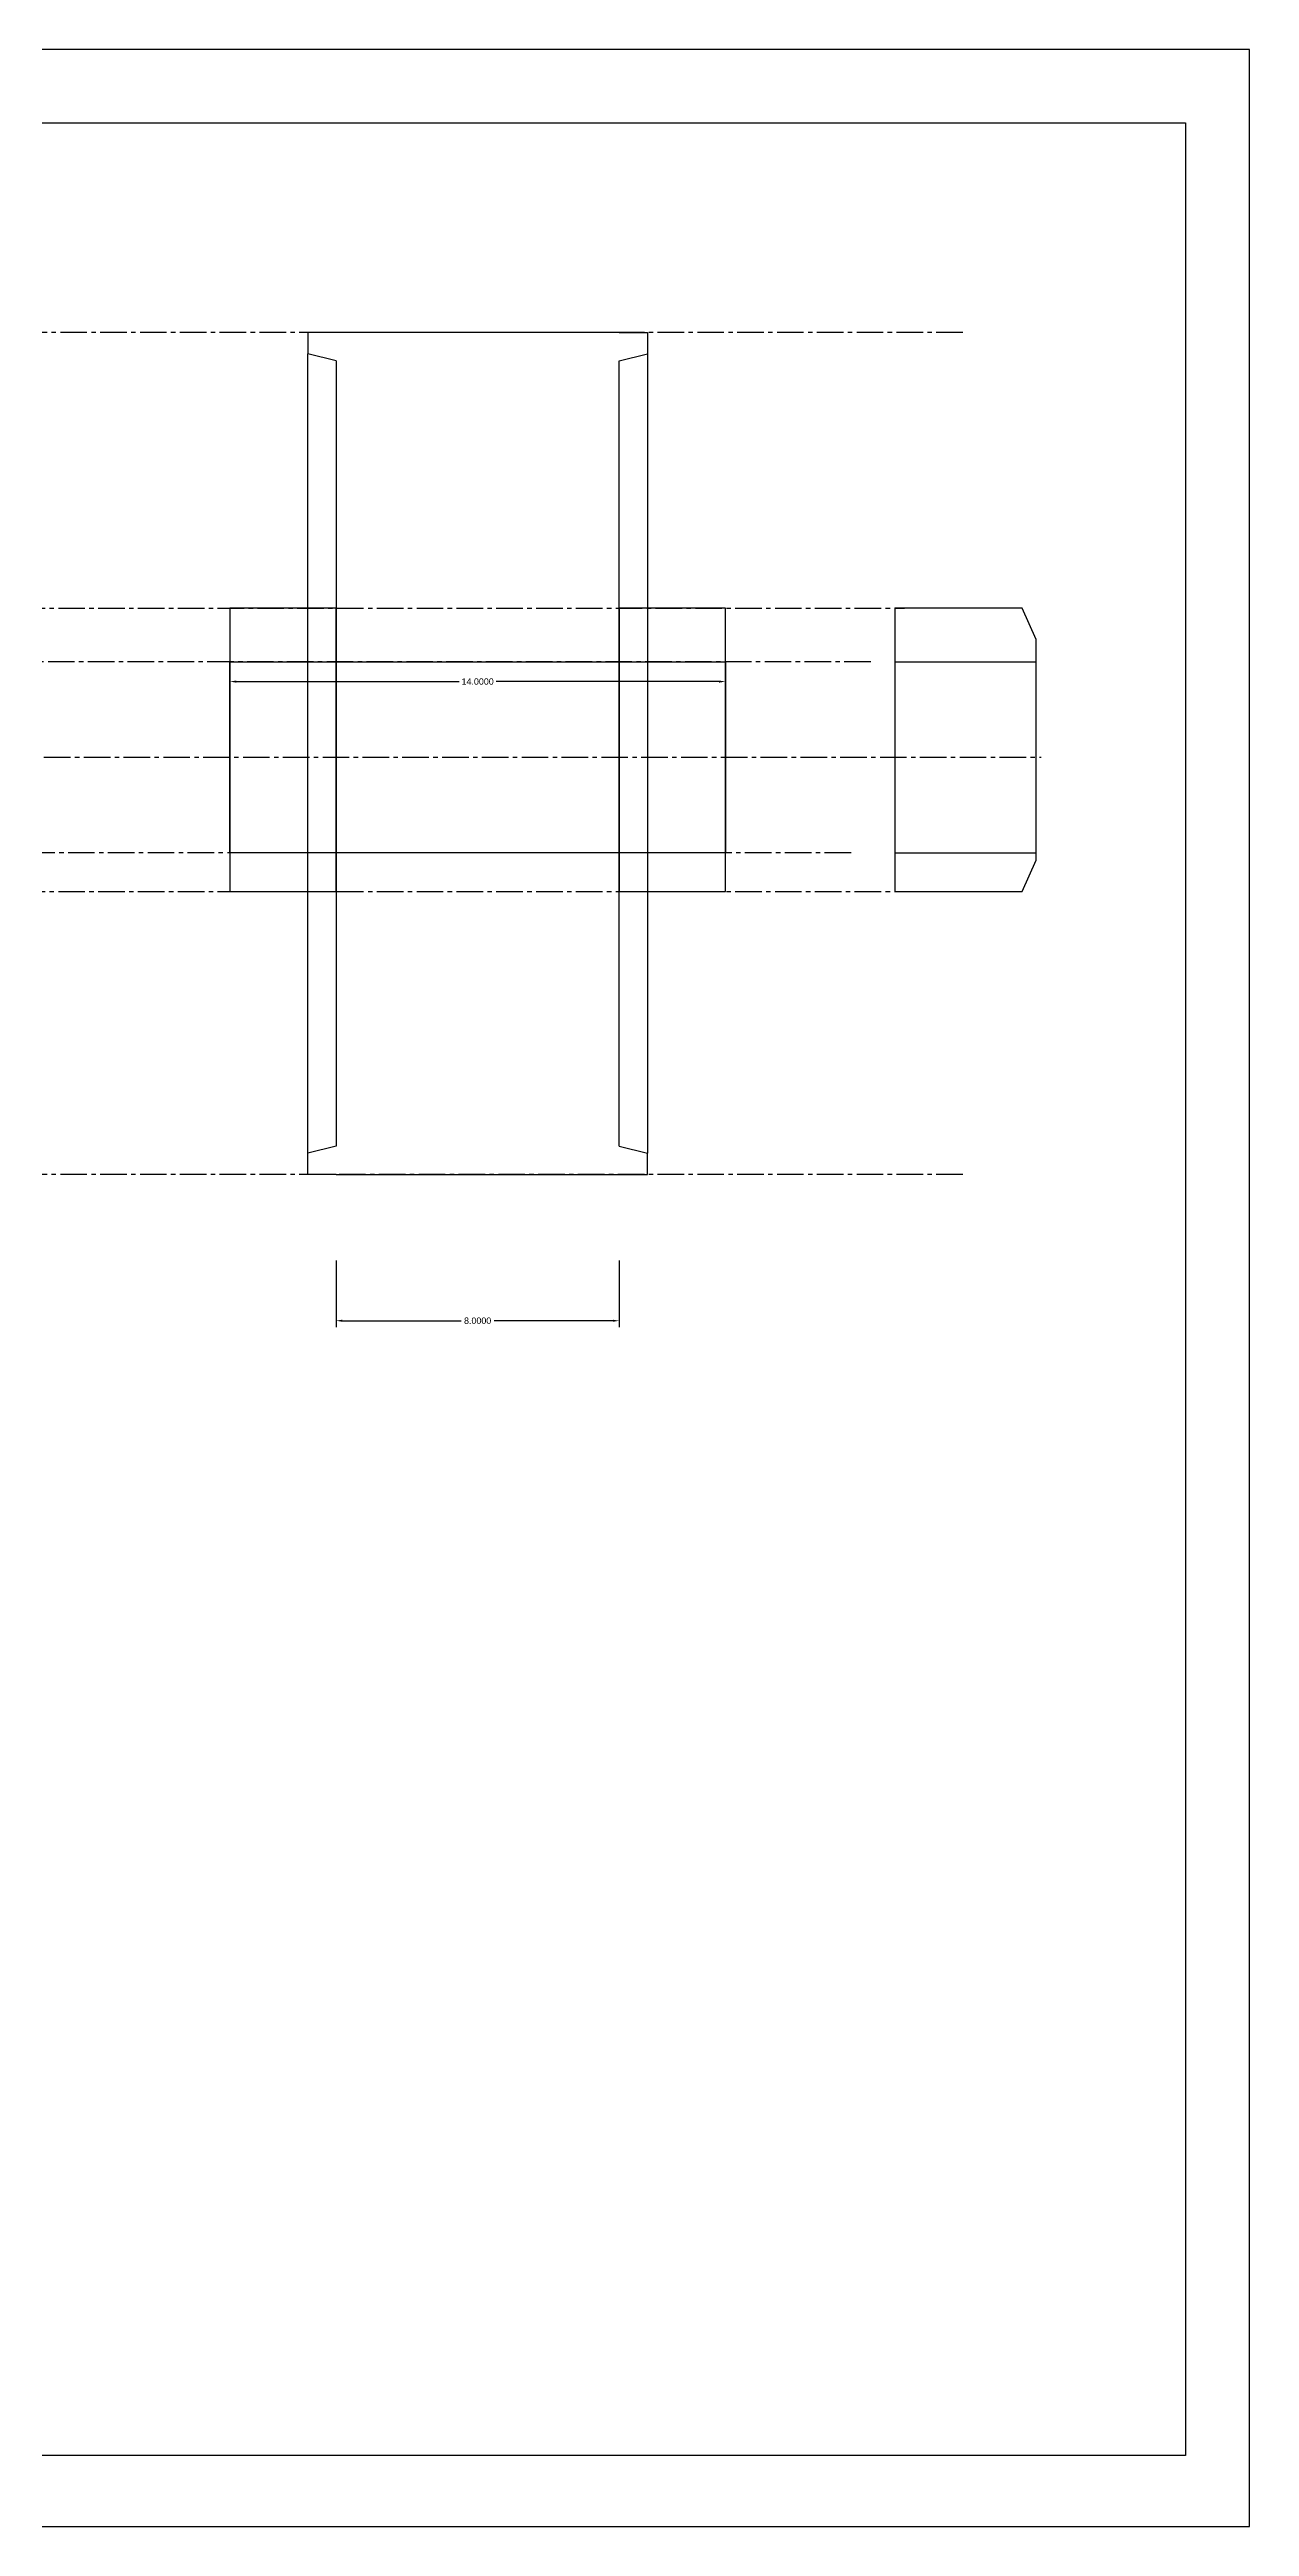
# Model space of a CAD drawing. Header units: inches. Extents: x 0 to 100, y 0 to 70.
# Drawn here: x 66.1 to 100, y 0 to 70 of the extents above; entities that cross this region are included whole.
import ezdxf

# ---------------------------------------------------------------- set-up
doc = ezdxf.new("R2010")
doc.units = ezdxf.units.IN
doc.header["$MEASUREMENT"] = 0
doc.linetypes.add('CENTER2', pattern=[1.125, 0.75, -0.125, 0.125, -0.125])
doc.styles.get("Standard").update_dxf_attribs({"font": 'arial.ttf'})
doc.dimstyles.get("Standard").update_dxf_attribs({"dimtxt": 0.18, "dimasz": 0.18, "dimexe": 0.18, "dimexo": 0.0625, "dimgap": 0.09, "dimtad": 0, "dimtih": 1, "dimtoh": 1, "dimdec": 4, "dimzin": 0, "dimdsep": 46, "dimtxsty": 'Standard', "dimcen": 0.09, "dimadec": 0, "dimazin": 0, "dimtfac": 1, "dimtdec": 4, "dimtofl": 0, "dimtmove": 0, "dimatfit": 3, "dimfxl": 1, "dimtolj": 1, "dimtzin": 0, "dimarcsym": 0})

# ---------------------------------------------------------------- blocks, each defined once
blk = doc.blocks.new('*U3')
at = {"color": 0, "linetype": 'CENTER2', "transparency": 16777216}
blk.add_line((-40.654, 0), (43.772, 0), dxfattribs=at)
blk = doc.blocks.new('*U4')
at = {"color": 0, "linetype": 'CENTER2', "transparency": 16777216}
blk.add_line((-48.431, 0), (31.726, 0), dxfattribs=at)
blk = doc.blocks.new('*U5')
at = {"color": 0, "linetype": 'CENTER2', "transparency": 16777216}
blk.add_line((-48.431, 0), (31.455, 0), dxfattribs=at)
blk = doc.blocks.new('*U6')
at = {"color": 0, "linetype": 'CENTER2', "transparency": 16777216}
blk.add_line((61.557, 0), (-20.684, 0), dxfattribs=at)
blk = doc.blocks.new('*U7')
at = {"color": 0, "linetype": 'CENTER2', "transparency": 16777216}
blk.add_line((60.424, 0), (-21.497, 0), dxfattribs=at)
blk = doc.blocks.new('*U8')
at = {"color": 0, "linetype": 'CENTER2', "transparency": 16777216}
blk.add_line((35.722, 0), (-48.434, 0), dxfattribs=at)
blk = doc.blocks.new('*U9')
at = {"color": 0, "linetype": 'CENTER2', "transparency": 16777216}
blk.add_line((35.722, 0), (-48.434, 0), dxfattribs=at)
blk = doc.blocks.new('*D17')
at = {"color": 0, "lineweight": -2, "transparency": 16777216}
for p, q in [((74.192, 35.78), (74.192, 33.895)), ((82.192, 35.78), (82.192, 33.895)), ((74.372, 34.075), (77.729, 34.075)), ((82.012, 34.075), (78.656, 34.075))]:
    blk.add_line(p, q, dxfattribs=at)
at = {"color": 0, "transparency": 16777216}
for points in [[(74.372, 34.105), (74.372, 34.045), (74.192, 34.075)], [(82.012, 34.105), (82.012, 34.045), (82.192, 34.075)]]:
    blk.add_solid(points, dxfattribs=at)
at = {"layer": 'Defpoints', "color": 0, "transparency": 16777216}
for p in [(74.192, 35.842), (82.192, 35.842), (82.192, 34.075)]:
    blk.add_point(p, dxfattribs=at)
at = {"color": 0, "transparency": 16777216, "insert": (78.192, 34.075), "char_height": 0.18, "attachment_point": 5}
blk.add_mtext('\\A1;8.0000', dxfattribs=at)
blk = doc.blocks.new('*D18')
at = {"color": 0, "lineweight": -2, "transparency": 16777216}
for p, q in [((71.192, 52.638), (71.192, 51.958)), ((85.192, 52.638), (85.192, 51.958)), ((71.372, 52.138), (77.668, 52.138)), ((85.012, 52.138), (78.717, 52.138))]:
    blk.add_line(p, q, dxfattribs=at)
at = {"color": 0, "transparency": 16777216}
for points in [[(71.372, 52.168), (71.372, 52.108), (71.192, 52.138)], [(85.012, 52.168), (85.012, 52.108), (85.192, 52.138)]]:
    blk.add_solid(points, dxfattribs=at)
at = {"layer": 'Defpoints', "color": 0, "transparency": 16777216}
for p in [(71.192, 52.7), (85.192, 52.7), (85.192, 52.138)]:
    blk.add_point(p, dxfattribs=at)
at = {"color": 0, "transparency": 16777216, "insert": (78.192, 52.138), "char_height": 0.18, "attachment_point": 5}
blk.add_mtext('\\A1;14.0000', dxfattribs=at)

msp = doc.modelspace()

# ---------------------------------------------------------------- linework, layer by layer
for p, q in [((74.19244, 62), (73.39244, 62)), ((73.39244, 62), (73.39244, 61.4)), ((82.19244, 62), (82.99244, 62)), ((82.99244, 62), (82.99244, 61.4)), ((73.39244, 38.80885), (73.39244, 61.4)), ((82.99244, 61.4), (82.99244, 38.80885)), ((73.39244, 38.20885), (73.39244, 38.80885)), ((82.99244, 38.20885), (82.99244, 38.80885)), ((74.19244, 38.20885), (73.39244, 38.20885)), ((82.19244, 38.20885), (82.99244, 38.20885))]:
    msp.add_line(p, q)
at = {"color": 253}
for p, q in [((74.19244, 61.2), (73.39244, 61.4)), ((82.19244, 61.2), (82.99244, 61.4)), ((89.98071, 52.7), (93.97536, 52.7)), ((89.98071, 47.3), (93.97536, 47.3)), ((74.19244, 39.00885), (73.39244, 38.80885)), ((82.19244, 39.00885), (82.99244, 38.80885))]:
    msp.add_line(p, q, dxfattribs=at)
for points in [[(0, 0), (100, 0), (100, 70), (0, 70)], [(98.19244, 2.00607), (2.51404, 2.00607), (2.51404, 67.92609), (98.19244, 67.92609)], [(71.19244, 46.20885), (74.19244, 46.20885), (74.19244, 54.20885), (71.19244, 54.20885)], [(82.19244, 46.20885), (85.19244, 46.20885), (85.19244, 54.20885), (82.19244, 54.20885)], [(93.57835, 54.20885), (89.98071, 54.20885), (89.98071, 46.20885), (93.57835, 46.20885), (93.97536, 47.09342), (93.97536, 53.32428)], [(71.19244, 52.7), (85.19244, 52.7), (85.19244, 47.3), (71.19244, 47.3)]]:
    msp.add_lwpolyline(points, close=True)
for points in [[(82.19244, 62), (74.19244, 62)], [(74.19244, 38.20885), (82.19244, 38.20885)]]:
    msp.add_lwpolyline(points)
for points in [[(74.19244, 61.2), (74.19244, 50)], [(82.19244, 50), (82.19244, 61.2)], [(74.19244, 50.20885), (74.19244, 39.00885)], [(82.19244, 39.00885), (82.19244, 50.20885)]]:
    msp.add_lwpolyline(points, dxfattribs=at)

# ---------------------------------------------------------------- block references
at = {"color": 252, "linetype": 'CENTER2', "true_color": 0x939598}
for name, p in [('*U8', (56.17998, 62)), ('*U4', (58.52546, 54.20885)), ('*U6', (27.74568, 52.7)), ('*U3', (50.34235, 50)), ('*U7', (28.32161, 47.3)), ('*U5', (58.52546, 46.20885)), ('*U9', (56.17998, 38.20885))]:
    msp.add_blockref(name, p, dxfattribs=at)

# ---------------------------------------------------------------- dimensions: what is measured, and where the dimension line sits
at = {"color": 131}
for base, p1, p2, picture, middle in [((85.19244, 52.13808), (71.19244, 52.7), (85.19244, 52.7), '*D18', (78.19244, 52.13808)), ((82.19244, 34.07511), (74.19244, 35.84212), (82.19244, 35.84212), '*D17', (78.19244, 34.07511))]:
    dim = msp.add_linear_dim(base=base, p1=p1, p2=p2, dimstyle='Standard', dxfattribs=at)
    dim.commit()
    dim.dimension.update_dxf_attribs({"geometry": picture, "text_midpoint": middle})

doc.saveas('drawing.dxf')
